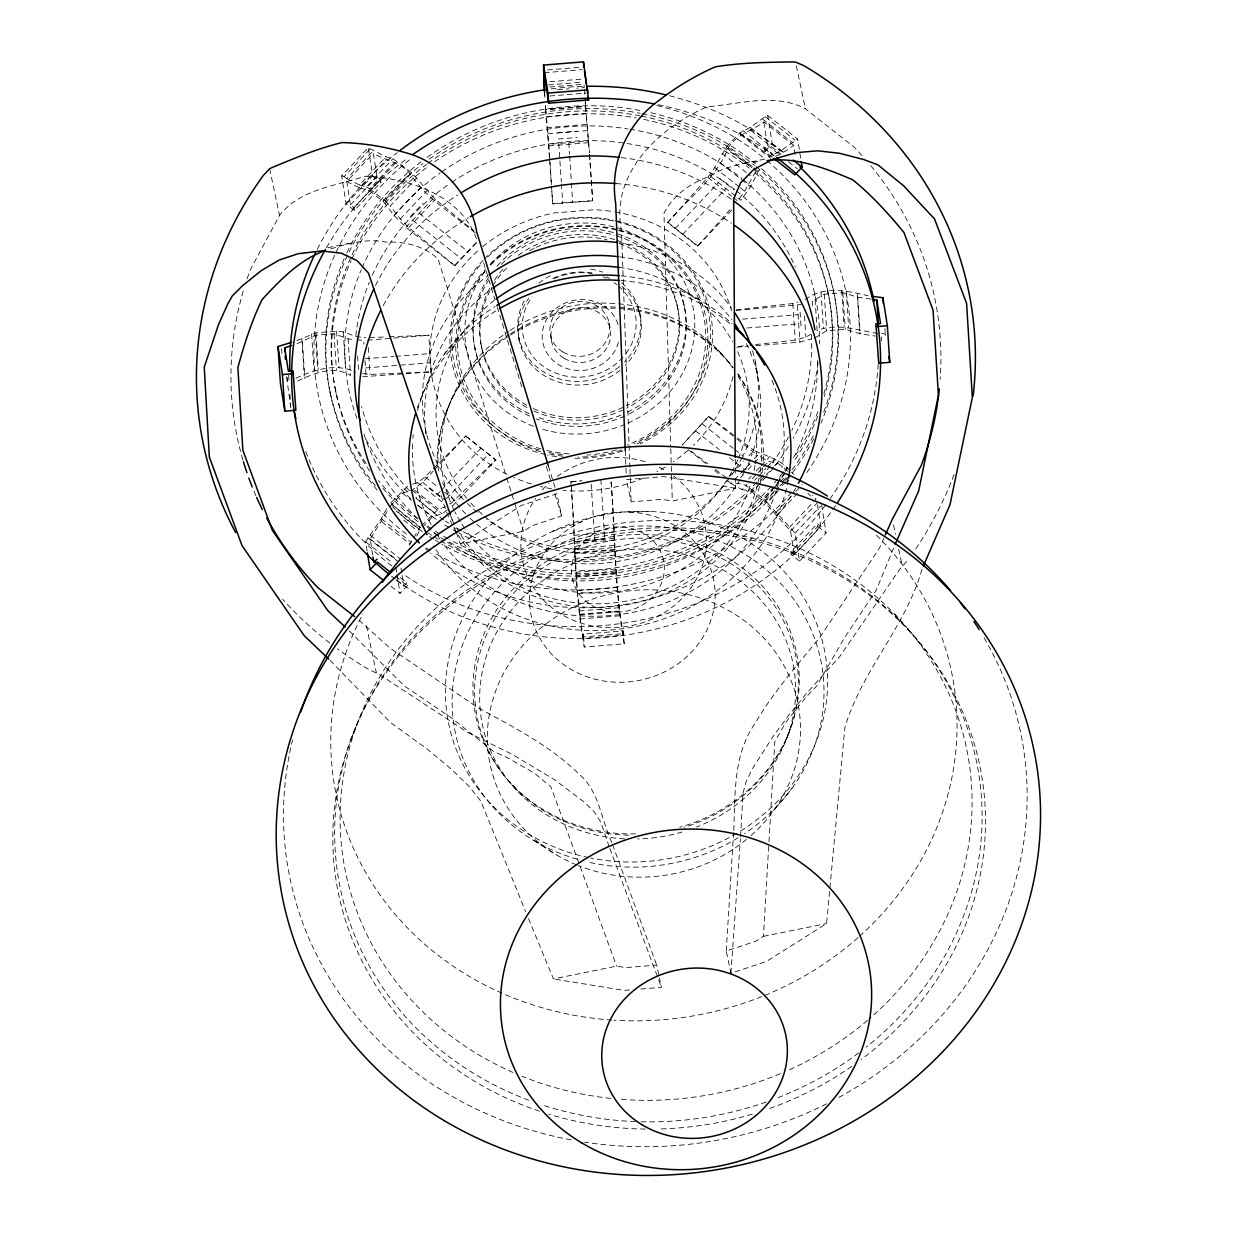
<?xml version="1.0" encoding="UTF-8"?>
<svg xmlns="http://www.w3.org/2000/svg" width="1237" height="1237" viewBox="0 0 1237 1237"><rect width="100%" height="100%" fill="white"/><g stroke="black" fill="none" stroke-linecap="round" stroke-linejoin="round"><path stroke-width="0.75" stroke-dasharray="5 3.75" d="M623.123 630.916L623.402 635.169L583.447 638.4L583.168 634.148L623.123 630.916L624.221 643.797L584.266 647.013C574.726 594.92 575.128 541.76 571.324 489.11M583.447 638.4C574.184 586.709 575.7 534.028 570.922 481.889L581.885 480.528M624.221 643.797C614.356 589.786 615.067 534.678 610.923 480.111M623.402 635.169C614.232 584.127 615.655 532.08 611.001 480.59M921.982 569.376C905.762 626.649 861.895 670.377 844.917 727.31L826.594 923.529L766.461 961.489L730.928 973.256L726.227 951.021L755.591 941.28L763.43 936.332L768.842 843.758M768.95 841.825L774.81 741.535L786.036 721.975L806.184 696.957L816.575 686.102L844.361 637.983L876.26 590.219L894.444 545.981M726.227 951.021L733.618 832.285M733.742 830.383C735.381 793.474 733 754.524 755.359 722.965C773.311 692.225 796.984 665.413 819.404 638.029L879.522 548.022L883.914 538.11M730.928 973.256L740.422 838.701M740.561 836.784L742.989 793.211L746.236 781.32L752.591 768.424L773.697 735.536L788.402 715.62L805.967 694.034L839.908 656.306L899.299 569.932L908.561 559.17M786.995 737.561L790.335 729.103M446.016 412.787L449.371 404.576M350.705 739.772L357.431 723.351M731.763 210.027L697.637 246.194L667.686 222.598L707.765 177.386L714.739 167.613L726.026 147.481L739.772 132.916L750.364 127.396L765.1 116.618L767.729 115.536L797.679 139.116L800.927 159.666M667.686 222.598C688.437 198.245 716.177 178.375 728.33 147.775C736.603 134.168 751.988 131.199 763.77 121.844L793.721 145.425L795.144 154.439M733.216 197.441L737.716 200.982L744.689 191.194L755.977 171.077M737.948 197.935L740.948 200.286L750.565 186.787L758.281 171.371L760.74 168.758M476.415 238.818C460.133 194.224 408.148 178.174 365.054 176.226C335.567 185.967 299.679 189.276 279.516 215.439L250.415 269.573A355.699 324.944 -9 0 0 246.596 280.397M367.126 551.068L365.642 541.744L381.243 518.659L387.459 507.232M372.754 555.274L370.172 539.038L388.449 509.366M409.184 545.254L420.224 526.962L390.273 503.366M416.714 536.038L420.07 529.869L396.118 510.989M773.62 810.606L792.067 788.124M444.315 354.076L462.916 332.521M697.637 246.194L731.438 207.971M475.425 232.973C452.804 214.109 426.425 198.585 409.926 173.474C400.185 162.032 385.619 160.563 373.311 153.342L377.022 176.783L380.501 179.52L380.95 182.287L354.385 210.445L346.113 203.919L341.675 175.917L368.239 147.76L385.929 156.805L393.026 158.753L411.735 172.84L435.362 199.373L473.864 231.072M341.675 175.917L344.164 176.597L370.713 148.44M344.164 176.597L346.87 178.731L373.419 150.574M354.385 210.445L353.952 207.677L350.458 204.925L346.747 181.499L373.311 153.342M346.87 178.731L359.379 184.947L385.929 156.805M346.747 181.499L359.859 188.024L386.423 159.867M346.113 203.919L372.677 175.778L368.239 147.76M359.379 184.947L366.461 186.911L393.026 158.753M350.458 204.925L377.022 176.783M366.461 186.911L369.677 188.782L396.227 160.624M359.859 188.024L369.446 190.668L396.01 162.511M353.952 207.677L380.501 179.52M476.461 242.823L454.783 265.785L405.952 227.33L394.139 215.547L383.362 201.616L409.926 173.474M369.677 188.782L385.171 200.997L411.735 172.84M454.783 265.785L408.798 227.515L400.262 218.995L390.212 206.022L416.776 177.881M394.139 215.547L420.704 187.39M400.262 218.995L426.811 190.838M410.452 216.552L423.039 203.208M405.952 227.33L432.502 199.172M408.798 227.515L435.362 199.373M454.706 265.321L476.384 242.359M391.526 502.052L408.519 485.445M390.134 506.273L402.458 493.192L412.137 490.192L422.652 482.337L433.151 471.204M434.465 469.813L465.885 435.965L425.141 476.972L417.534 482.646L412.122 484.332M675.186 228.505L718.481 182.597M437.635 494.135L440.264 491.352M441.563 489.96L480.93 448.227M682.669 234.396L725.964 188.503M772.321 157.207L764.837 151.316L764.389 148.548L767.481 145.27L763.77 121.844M764.837 151.316L772.166 143.538L767.729 115.536M446.433 498.635L488.429 454.134M421.477 525.632L438.47 509.041L447.469 506.242M422.544 527.24L432.409 516.788L442.088 513.788L449.603 508.175M739.772 132.916L769.723 156.496L780.3 150.991L797.679 139.116M465.885 435.965L495.913 460.025L452.603 505.933L449.603 503.567M396.35 580.168L403.834 586.075L406.927 582.797L399.443 576.89M391.047 586.261L400.03 593.343L407.36 585.565L406.927 582.797M708.739 416.374L682.267 444.995L708.739 416.374L735.938 436.8M730.031 475.889L732.551 473.214M737.608 467.849L743.932 461.154M749.003 455.788L754.06 450.423C766.785 456.515 780.655 459.051 790.335 471.096M728.129 481.131L731.098 483.466L751.014 462.344M754.338 458.834L757.647 455.309L768.564 461.432L777.377 462.932L789.902 472.797M742.339 472.07L749.885 464.061M740.453 477.652L742.989 474.962M748.045 469.612L753.101 464.246M754.369 462.901L761.961 454.86M748.663 479.059L751.199 476.369M756.255 471.003L760.044 466.983M761.312 465.653L770.156 456.267M731.098 483.466L741.999 489.574L747.055 484.224M752.127 478.858L762.239 468.127M763.507 466.797L768.564 461.432M754.585 480.327L757.121 477.652M758.389 476.307L765.966 468.266M767.234 466.921L774.826 458.881M741.999 489.574L750.813 491.089L755.884 485.724M760.941 480.373L764.729 476.338M765.997 475.008L773.589 466.967M774.841 465.622L777.377 462.932M735.396 483.002L743.607 484.409L748.261 487.038L763.77 499.238L772.63 489.852M773.883 488.522L778.939 483.157M780.207 481.812L785.263 476.461M817.425 504.789L820.858 526.405L794.293 554.563L790.582 531.137L764.729 502.052L778.645 487.301M779.913 485.971L783.701 481.935M784.969 480.605L790.026 475.24M821.646 504.943L826.084 532.946L799.519 561.103L795.082 533.101L767.203 502.593L777.315 491.878M784.907 483.822L788.711 479.801M775.614 512.845L794.587 492.743M795.839 491.398L802.164 484.703M776.094 515.922L797.602 493.13M789.438 527.364L815.987 499.222L812.23 495.264M790.582 531.137L817.147 502.98M795.082 533.101L820.378 506.289M799.519 561.103L791.247 554.593L790.814 551.826L817.363 523.668L820.858 526.405M791.247 554.593L817.812 526.436L817.363 523.668M450.515 503.969L495.836 459.561M775.707 156.171L780.794 154.053L793.721 145.425M460.334 544.017L521.38 505.485L556.897 493.718L561.598 515.953L532.235 525.694L523.483 531.214L460.334 544.017L454.737 527.55M805.086 299.632C823.347 285.546 847.732 290.865 868.173 295.767M871.095 299.199L857.72 297.189L842.861 292.705L824.29 294.205L812.214 301.472L812.585 307.24M755.482 344.566L795.221 340.113L805.875 337.175L810.699 334.284M814.611 338.057L826.687 330.789L845.258 329.289L860.117 333.774L875.394 336.062M296.834 340.608L315.899 332.861L336.588 331.191L343.252 331.872L356.333 336.665L365.75 337.639M297.081 343.747L315.481 335.258L334.052 333.758L348.107 338.923L355.034 339.634M295.859 378.306C314.028 369.739 336.077 362.704 355.467 372.059M297.7 380.919C314.229 373.466 333.031 364.791 350.504 375.507L348.107 338.923M600.254 515.504L604.707 513.989M552.939 531.183L581.73 521.612A92.991 84.951 -9 0 1 714.893 600.78A92.991 84.951 -9 0 1 570.334 668.97A92.991 84.951 -9 0 1 581.73 521.612M330.836 248.915C348.478 243.132 367.435 238.37 385.99 242.112C404.715 241.292 424.229 245.885 438.145 259.043L506.18 476.044M764.853 159.047C745.71 163.269 725.361 165.758 708.631 176.675C690.169 183.432 673.067 195.4 663.975 213.228L670.732 446.944M736.061 309.884L792.824 303.529L798.159 302.06M736.185 310.472L801.174 304.503M877.853 333.449C857.674 330.48 837.511 322.579 817.131 330.418L814.735 293.834M755.822 345.664L799.891 342.108L810.931 339.077M327.836 247.694L350.164 243.163M735.458 488.213L663.79 476.601L626.417 479.616L631.117 501.851L662.027 499.361L672.294 501.031L735.458 488.213L735.396 478.58M528.493 918.627L553.449 978.931L616.598 966.112L625.798 967.612L656.708 965.123L659.058 976.24M763.43 936.332L826.594 923.529M744.38 163.207L761.59 161.197M738.458 346.468L747.921 345.417M547.543 69.937L581.792 67.169M544.203 72.736L582.256 69.659M549.846 81.719L582.194 79.106M548.424 84.936L582.673 82.168M549.816 87.023L584.05 84.271L584.204 87.58L576.597 88.198M557.562 89.729L568.989 88.817M549.816 96.007L585.967 93.084M545.44 105.655L545.687 109.428L585.642 106.196L589.523 152.63M549.491 157.424L545.486 109.753L585.441 106.521L585.194 102.733M546.074 116.881L586.029 113.665L589.307 152.275M545.687 109.428L547.45 127.612L587.405 124.38M557.872 132.73L576.813 131.215M547.713 133.812L587.668 130.581M558.289 139.008L577.231 137.477M551.455 184.73L548.811 144.312L588.766 141.08M548.702 145.904L588.657 142.688M552.645 203.502L592.678 200.75L552.723 203.966L551.455 186.23M367.544 340.221L428.852 335.273L388.65 336.789M742.525 319.146L798.097 314.662M364.9 358.823L393.644 356.503M395.562 356.349L430.059 353.566M746.962 327.991L798.7 323.816M365.503 367.961L430.646 362.704M362.627 376.759L431.249 371.858L428.775 334.794M736.664 347.21L748.153 346.283M570.922 481.889L580.122 481.147M574.2 535.265L614.155 532.034M585.627 540.476L604.568 538.945M574.834 541.543L614.789 538.327M574.54 543.259L614.495 540.043M574.355 548.625L614.31 545.409M575.298 552.599L615.253 549.367M574.556 553.356L614.511 550.125M575.097 558.351L615.052 555.135M575.793 572.298L615.748 569.066M576.21 575.36L616.165 572.128M576.179 577.076L616.134 573.86M577.447 590.698L617.402 587.482M577.942 593.76L617.897 590.544M579.163 610.939L619.118 607.707M579.38 614.248L619.335 611.016M579.736 614.975L619.691 611.743M579.828 619.01L619.783 615.794M583.168 634.148L583.601 636.916L623.556 633.684M629.648 989.925L624.036 990.373L553.449 978.931M640.859 989.012L661.424 987.358L659.46 978.096M369.554 337.732L386.748 336.881M362.503 373.651L370.033 374.424L431.249 371.858M628.906 512.041L650.059 511.484M356.766 339.804L363.709 340.531L363.941 344.18M881.471 333.155L885.321 334.315L885.908 338.057M861.988 155.553A355.699 324.944 -9 0 0 854.102 147.11L805.411 108.763C774.965 92.698 739.339 104.109 706.93 106.877C659.105 127.72 609.996 173.474 621.5 230.917L629.896 467.261M609.192 846.726L600.749 822.064L594.394 812.121L584.761 802.473L554.887 779.913L511.221 753.828L466.906 731.979L380.501 675.17L367.745 668.877A390.273 356.534 -9 0 1 337.407 648.791M680.335 288.407L702.461 301.72M533.92 840.48L556.202 854.721M737.438 437.944L754.06 450.423M691.251 451.335L707.858 463.813M715.419 469.503L725.98 477.436M765.1 116.618L795.051 140.214M762.688 119.169L792.639 142.765M772.166 143.538L784.15 152.971M750.364 127.396L780.3 150.991M750.844 130.457L780.794 154.053M767.481 145.27L779.465 154.702M788.448 161.784L797.432 168.866M742.834 130.534L772.785 154.115M764.389 148.548L773.372 155.615M740.669 134.694L770.62 158.29M728.33 147.775L752.282 166.655M753.781 167.83L758.281 171.371M726.026 147.481L754.477 169.902M721.913 153.249L750.364 175.669M720.614 163.191L750.565 186.787M714.739 167.613L738.69 186.478M740.19 187.668L744.689 191.194M719.687 178.592L733.881 189.771M710.997 176.705L736.448 196.76M707.765 177.386L731.732 196.266M667.624 222.134L697.56 245.73M708.816 416.838L735.458 437.821M736.927 438.996L757.647 455.309M702.183 423.874L733.247 448.351M734.732 449.526L743.607 456.515M372.677 175.778L380.95 182.287M817.812 526.436L826.084 532.946M419.235 213.243L468.065 251.714M695.534 430.909L719.223 449.572M729.567 457.721L744.365 469.38M412.586 220.279L461.416 258.749M369.446 190.668L383.362 201.616M750.813 491.089L764.729 502.052M688.174 449.649L705.94 463.643M714.816 470.632L719.254 474.127M790.814 551.826L794.293 554.563M465.962 436.429L495.913 460.025M425.141 476.972L437.125 486.404M444.609 492.295L455.092 500.552M422.652 482.337L445.119 500.026M428.976 488.167L441.764 498.233M417.534 482.646L444.485 503.876M414.519 490.161L438.47 509.041M412.137 490.192L442.088 513.788M404.02 488.801L410.019 493.517M416.003 498.233L433.971 512.396M402.458 493.192L411.442 500.274M417.441 504.99L432.409 516.788M403.927 520.205L417.395 530.828M381.243 518.659L411.194 542.254M381.723 521.736L410.174 544.141M370.219 535.188L400.169 558.784M370.172 539.038L397.123 560.284M367.822 537.739L397.757 561.335M365.642 541.744L392.593 562.974M395.392 576.133L407.36 585.565M359.039 620.077L389.176 647.492L477.513 707.378C512.736 726.861 549.63 745.262 578.7 773.821C599.497 790.984 601.058 819.683 611.882 842.753M349.251 630.901L404.313 685.947L451.196 717.738L493.81 751.57L507.216 757.616L534.307 773.048L550.96 786.948L579.473 864.771M791.479 472.209L793.767 474.436M763.77 499.238L767.203 502.593M330.109 660.45L390.413 722.408L427.755 749.529L451.196 768.981L468.993 786.284L480.853 801.174L525.601 911.514M385.171 200.997L390.212 206.022M807.916 493.3L810.56 496.068M718.078 350.071L723.506 356.488M894.83 614.341L905.7 627.19M512.829 785.402L518.303 792.067M609.856 848.536L661.424 987.358M612.547 844.546L656.708 965.123M580.138 866.58L616.598 966.112M451.026 516.571L452.263 520.236M506.768 477.884L511.376 492.589M511.948 494.429L523.483 531.214M483.605 262.785L494.908 299.478M497.166 306.807L522.602 389.377M546.337 466.426L551.424 482.94M554.825 493.934L561.598 515.953M548.424 466.04L552.939 480.806M553.511 482.646L555.769 490.022M796.319 65.793L805.411 108.763M893.516 524.813L895.495 534.152M898.65 549.089L902.206 565.897M269.635 168.742L279.516 215.439M366.415 625.891L376.311 672.588M833.367 289.829L833.831 292.736M827.785 290.973L828.233 293.865M755.328 361.838L757.601 376.172M684.046 304.905L684.432 307.317M677.397 306.25L677.783 308.662M639.668 312.652L640.24 316.285M609.192 322.95L610.166 329.119M550.48 334.871L551.455 341.025M518.736 337.191L519.324 340.809M481.394 346.02L481.781 348.432M474.745 347.365L475.132 349.777M425.373 428.775L426.224 434.141M400.989 568.046L401.839 573.458M402.118 575.251L403.834 586.075M395.886 567.195L396.783 572.793M397.077 574.664L400.03 593.343M335.691 390.784L336.139 393.691M330.093 391.928L330.557 394.819M290.788 407.854L286.567 376.713M585.441 106.521L586.029 113.665M547.45 127.612L548.811 144.312M589.446 154.208L592.6 200.27M549.615 159.341L551.331 184.298M884.934 328.547L885.321 334.315M881.409 336.959L881.672 340.809M857.72 297.189L860.117 333.774M857.241 294.128L859.638 330.712M846.247 290.803L848.644 327.403M842.861 292.705L845.258 329.289M841.701 290.432L844.098 327.016M824.29 294.205L826.687 330.789M821.012 292.102L823.409 328.686M804.483 315.992L805.875 337.175M800.092 312.141L801.22 329.475M797.494 305.524L799.891 342.108M792.824 303.529L795.221 340.113M589.647 154.563L592.678 200.75M584.529 89.203L585.024 96.764M585.147 98.651L585.642 106.196M600.888 479.461L604.8 539.131M568.788 142.703L569.546 154.238M569.669 156.171L571.308 181.19M571.432 183.107L572.7 202.358M591.162 484.115L594.811 539.935M558.799 143.507L561.32 181.994M561.443 183.926L562.711 203.162M583.601 636.916L584.266 647.013M551.578 186.648L552.723 203.966M544.574 92.435L544.945 98.094M544.249 90.811L544.744 98.388M545.239 105.965L545.486 109.753M368.27 347.458L370.033 374.424M365.023 360.647L366.106 377.115M357.601 355.931L358.73 373.265M343.252 331.872L345.649 368.456M336.588 331.191L338.984 367.776M334.052 333.758L336.449 370.358M315.899 332.861L318.296 369.446M315.481 335.258L317.878 371.858M311.585 333.959L313.982 370.543M302.4 342L304.797 378.584M301.905 338.938L304.302 375.522M288.638 375.12L289.149 382.821M289.906 394.371L290.664 405.922M287.139 377.239L287.401 381.089M281.634 348.648L282.144 356.349M570.845 481.409L571.216 487.192M625.288 450.655L626.185 473.817M629.958 469.194L631.117 501.851M670.794 448.876L672.294 501.031M735.273 459.298L735.381 476.647M576.535 864.864A156.898 143.337 -9 0 1 512.056 659.398A156.898 143.337 -9 0 1 744.117 620.557A156.898 143.337 -9 0 1 750.828 835.686M746.499 839.366A156.898 143.337 -9 0 1 578.313 865.575M588.766 857.612A191.472 174.927 -9 0 1 469.179 606.285A191.472 174.927 -9 0 1 767.574 555.753A191.472 174.927 -9 0 1 738.535 832.254M736.896 833.228A191.472 174.927 -9 0 1 590.637 857.999M577.339 859.282A186.292 170.18 -9 0 1 478.812 612.64A186.292 170.18 -9 0 1 765.007 568.695A186.292 170.18 -9 0 1 744.55 833.614M738.025 837.758A186.292 170.18 -9 0 1 586.554 861.725M624.608 838.825A158.321 144.636 -9 0 1 495.511 634.457A158.321 144.636 -9 0 1 753.24 592.26A158.321 144.636 -9 0 1 696.493 827.058M682.221 831.96A158.321 144.636 -9 0 1 637.689 838.98M628.829 835.176A162.202 148.177 -9 0 1 491.166 625.025A162.202 148.177 -9 0 1 759.642 587.142A162.202 148.177 -9 0 1 683.999 827.383M635.617 833.862A163.5 149.368 -9 0 1 488.167 624.824A163.5 149.368 -9 0 1 760.616 584.235A163.5 149.368 -9 0 1 679.67 827.29M673.717 476.121A92.991 84.951 -9 0 1 686.999 592.894A92.991 84.951 -9 0 1 560.021 613.413A92.991 84.951 -9 0 1 535.698 498.434M542.409 489.898A92.991 84.951 -9 0 1 548.764 483.404M557.191 476.492A92.991 84.951 -9 0 1 647.477 462.437M659.336 467.292A92.991 84.951 -9 0 1 665.661 470.725M737.592 351.648A156.898 143.337 -9 0 1 738.504 458.077M737.747 459.839A156.898 143.337 -9 0 1 732.675 470.276M731.732 471.993A156.898 143.337 -9 0 1 483.698 515.613M482.291 514.391A156.898 143.337 -9 0 1 476.894 509.366M474.328 506.783A156.898 143.337 -9 0 1 467.895 499.671M466.674 498.202A156.898 143.337 -9 0 1 494.491 300.235M619.196 267.408A156.898 143.337 -9 0 1 732.536 341.567M788.216 479.925A191.472 174.927 -9 0 1 632.756 627.097A191.472 174.927 -9 0 1 433.568 545.904M417.317 408.117A191.472 174.927 -9 0 1 497.815 309.714M621.02 280.552A191.472 174.927 -9 0 1 731.825 325.13M771.95 380.238A186.292 170.18 -9 0 1 781.923 467.772M780.47 475.178A186.292 170.18 -9 0 1 779.14 480.683M778.661 482.507A186.292 170.18 -9 0 1 627.561 613.305A186.292 170.18 -9 0 1 440.96 540.507M439.893 538.945A186.292 170.18 -9 0 1 436.785 534.198M431.125 524.519A186.292 170.18 -9 0 1 412.756 440.156M412.88 438.315A186.292 170.18 -9 0 1 413.204 434.635M417.518 410.622A186.292 170.18 -9 0 1 495.078 306.482M621.144 275.82A186.292 170.18 -9 0 1 731.964 323.677M737.994 376.094A158.321 144.636 -9 0 1 755.25 463.736M754.957 465.622A158.321 144.636 -9 0 1 753.07 475.039M749.947 486.172A158.321 144.636 -9 0 1 620.495 591.07A158.321 144.636 -9 0 1 465.715 529.745M464.602 528.168A158.321 144.636 -9 0 1 461.416 523.344M460.411 521.705A158.321 144.636 -9 0 1 454.876 511.747M454.041 510.046A158.321 144.636 -9 0 1 508.531 331.392M510.092 330.372A158.321 144.636 -9 0 1 732.814 368.007M760.77 467.184A162.202 148.177 -9 0 1 759.379 476.4M759.023 478.24A162.202 148.177 -9 0 1 757.802 483.729M757.338 485.553A162.202 148.177 -9 0 1 623.556 601.553A162.202 148.177 -9 0 1 459.963 533.58M458.958 531.987A162.202 148.177 -9 0 1 455.17 525.57M454.288 523.962A162.202 148.177 -9 0 1 450.175 515.659M438.486 471.111A162.202 148.177 -9 0 1 509.056 334.701M510.665 333.665A162.202 148.177 -9 0 1 733.232 367.745M737.669 373.868A162.202 148.177 -9 0 1 761.312 461.679M762.672 467.849A163.5 149.368 -9 0 1 761.373 477.142M761.049 478.997A163.5 149.368 -9 0 1 759.889 484.548M759.456 486.388A163.5 149.368 -9 0 1 619.118 605.898A163.5 149.368 -9 0 1 453.5 526.931M452.618 525.292A163.5 149.368 -9 0 1 449.356 518.566M448.583 516.865A163.5 149.368 -9 0 1 440.418 492.017M437.125 466.179A163.5 149.368 -9 0 1 508.716 336.155M510.34 335.119A163.5 149.368 -9 0 1 732.335 366.461M738.072 374.084A163.5 149.368 -9 0 1 762.997 464.153M733.031 376.465A153.635 140.353 -9 0 1 693.369 445.32M687.911 450.376A153.635 140.353 -9 0 1 673.237 461.865M665.29 467.014A153.635 140.353 -9 0 1 657.033 471.684M643.364 478.131A153.635 140.353 -9 0 1 562.881 490.223M551.532 488.723A153.635 140.353 -9 0 1 540.383 486.45M531.353 483.992A153.635 140.353 -9 0 1 513.788 477.482M507.031 474.312A153.635 140.353 -9 0 1 479.925 249.008M482.77 246.627A153.635 140.353 -9 0 1 554.145 212.965L594.1 209.733A153.635 140.353 -9 0 1 613.026 211.573M614.913 211.883A153.635 140.353 -9 0 1 731.562 310.889M617.34 227.886A115.227 105.269 -9 0 1 694.668 320.986A115.227 105.269 -9 0 1 626.68 423.657M624.963 424.384A115.227 105.269 -9 0 1 542.208 429.208M533.487 426.286A115.227 105.269 -9 0 1 484.517 271.908M490.084 264.842A115.227 105.269 -9 0 1 613.799 226.912M615.036 220.557A131.539 120.175 -9 0 1 711.816 322.022A131.539 120.175 -9 0 1 640.349 443.789M622.752 450.964A131.539 120.175 -9 0 1 571.927 458.138M556.805 456.731A131.539 120.175 -9 0 1 547.45 455.015M545.61 454.597A131.539 120.175 -9 0 1 483.018 260.419M484.301 259.074A131.539 120.175 -9 0 1 613.181 220.171M487.672 256.987A129.622 118.412 -9 0 1 686.721 265.507A129.622 118.412 -9 0 1 634.256 443.495M616.552 449.897A129.622 118.412 -9 0 1 586.926 455.092M562.572 454.613A129.622 118.412 -9 0 1 547.775 452.216M538.806 449.928A129.622 118.412 -9 0 1 482.322 262.584M619.335 229.989A126.329 115.397 -9 0 1 707.518 329.444A126.329 115.397 -9 0 1 636.947 443.928M621.67 450.036A126.329 115.397 -9 0 1 578.328 457.041M563.252 456.206A126.329 115.397 -9 0 1 548.006 453.623M540.631 451.706A126.329 115.397 -9 0 1 485.569 269.125M490.795 263.682A126.329 115.397 -9 0 1 617.479 229.525M618.593 230.592A124.411 113.649 -9 0 1 705.708 332.892A124.411 113.649 -9 0 1 627.205 445.026M569.051 453.886A124.411 113.649 -9 0 1 546.507 450.392M541.079 448.938A124.411 113.649 -9 0 1 485.631 270.532M490.687 265.089A124.411 113.649 -9 0 1 616.768 230.144M622.134 286.458A61.711 56.376 -9 0 1 625.257 365.472M620.124 370.188A61.711 56.376 -9 0 1 538.915 371.858A61.711 56.376 -9 0 1 528.771 298.21M552.846 278.449A61.711 56.376 -9 0 1 593.002 273.037M606.517 276.98A61.711 56.376 -9 0 1 609.702 278.418M618.454 342.123A38.718 35.378 -9 0 1 559.155 364.992A38.718 35.378 -9 0 1 558.691 306.575A38.718 35.378 -9 0 1 618.33 325.594M621.562 282.825A61.711 56.376 -9 0 1 624.67 361.853M619.551 366.554A61.711 56.376 -9 0 1 539.873 369.384A61.711 56.376 -9 0 1 526.05 297.761M538.853 283.288A61.711 56.376 -9 0 1 550.681 275.588M590.668 269.125A61.711 56.376 -9 0 1 602.651 272.094M618.376 285.994A57.057 52.124 -9 0 1 624.206 355.777M623.031 357.153A57.057 52.124 -9 0 1 545.038 367.59A57.057 52.124 -9 0 1 532.034 296.865M554.3 278.588A57.057 52.124 -9 0 1 592.446 273.779M602.991 276.841A57.057 52.124 -9 0 1 606.331 278.294M614.109 282.747A57.057 52.124 -9 0 1 616.985 284.866M616.335 235.772A106.799 97.568 -9 0 1 686.226 320.8A106.799 97.568 -9 0 1 626.386 415.276M624.731 416.034A106.799 97.568 -9 0 1 536.332 418.941M529.622 416.096A106.799 97.568 -9 0 1 488.29 280.737M501.387 264.331A106.799 97.568 -9 0 1 614.588 235.262M619.32 243.473A100.011 91.368 -9 0 1 679.5 322.208A100.011 91.368 -9 0 1 626.726 408.133M623.433 409.756A100.011 91.368 -9 0 1 533.472 410.839M526.977 407.591A100.011 91.368 -9 0 1 491.909 287.386M492.883 285.747A100.011 91.368 -9 0 1 508.948 265.862M529.56 250.709A100.011 91.368 -9 0 1 534.477 248.127M536.131 247.338A100.011 91.368 -9 0 1 607.073 239.777M617.68 233.917A106.799 97.568 -9 0 1 685.886 319.239A106.799 97.568 -9 0 1 625.999 412.864M620.959 415.091A106.799 97.568 -9 0 1 535.961 416.529M529.235 413.684A106.799 97.568 -9 0 1 488.955 276.732M497.058 266.187A106.799 97.568 -9 0 1 614.217 232.85M617.217 240.442A100.011 91.368 -9 0 1 679.082 318.945A100.011 91.368 -9 0 1 626.355 405.721M623.046 407.344A100.011 91.368 -9 0 1 533.085 408.426M526.591 405.179A100.011 91.368 -9 0 1 490.579 286.644M494.537 280.103A100.011 91.368 -9 0 1 503.49 268.63M518.303 255.301A100.011 91.368 -9 0 1 615.485 239.854M835.532 505.593A295.071 269.558 -9 0 1 396.891 580.261M395.345 579.102A295.071 269.558 -9 0 1 390.722 575.545M326.475 247.647A295.071 269.558 -9 0 1 408.071 157.857M658.362 104.743A295.071 269.558 -9 0 1 775.29 156.604M878.193 364.296A295.071 269.558 -9 0 1 830.367 498.387M825.914 504.526A295.071 269.558 -9 0 1 402.906 573.968M391.897 565.958A295.071 269.558 -9 0 1 304.503 448.15M317.275 249.255A295.071 269.558 -9 0 1 397.108 152.692M551.13 88.925A295.071 269.558 -9 0 1 583.988 86.374M669.464 95.744A295.071 269.558 -9 0 1 784.119 153.017M766.878 160.563A268.8 245.56 -9 0 1 805.519 474.374M791.742 492.032A268.8 245.56 -9 0 1 433.522 552.413M430.275 550.496A268.8 245.56 -9 0 1 425.389 547.465M406.478 534.214A268.8 245.56 -9 0 1 410.854 158.831M656.878 105.532A268.8 245.56 -9 0 1 765.409 159.341M756.023 166.578A256.817 234.613 -9 0 1 820.935 423.131M813.652 438.764A256.817 234.613 -9 0 1 791.154 474.529M790.01 476.013A256.817 234.613 -9 0 1 786.5 480.466M785.294 481.935A256.817 234.613 -9 0 1 780.377 487.749M779.109 489.187A256.817 234.613 -9 0 1 441.887 544.11M438.625 542.208A256.817 234.613 -9 0 1 435.316 540.198M433.661 539.162A256.817 234.613 -9 0 1 428.744 536.008M422.312 531.616A256.817 234.613 -9 0 1 392.593 506.814M377.13 490.053A256.817 234.613 -9 0 1 423.069 163.578M429.162 159.125A256.817 234.613 -9 0 1 640.178 113.294M642.049 113.665A256.817 234.613 -9 0 1 754.524 165.356M755.08 172.948A251.111 229.402 -9 0 1 824.399 396.52M817.672 416.328A251.111 229.402 -9 0 1 793.133 462.452M785.263 473.261A251.111 229.402 -9 0 1 781.707 477.729M780.501 479.214A251.111 229.402 -9 0 1 775.522 485.059M774.254 486.497A251.111 229.402 -9 0 1 448.428 541.59M438.578 535.822A251.111 229.402 -9 0 1 432.161 531.74M418.183 521.782A251.111 229.402 -9 0 1 381.352 486.404M369.724 471.096A251.111 229.402 -9 0 1 351.184 260.636M351.988 258.873A251.111 229.402 -9 0 1 428.389 166.253M434.558 161.831A251.111 229.402 -9 0 1 636.235 117.932M643.781 119.386A251.111 229.402 -9 0 1 749.205 168.124M761.482 168.696A256.817 234.613 -9 0 1 822.62 414.967M813.204 435.857A256.817 234.613 -9 0 1 791.819 470.122M786.036 477.559A256.817 234.613 -9 0 1 782.402 481.951M774.795 490.532A256.817 234.613 -9 0 1 441.423 541.203M438.161 539.301A256.817 234.613 -9 0 1 433.197 536.27M431.558 535.234A256.817 234.613 -9 0 1 428.28 533.101M420.255 527.58A256.817 234.613 -9 0 1 390.768 502.578M375.445 485.677A256.817 234.613 -9 0 1 346.066 254.528M346.87 252.796A256.817 234.613 -9 0 1 421.121 161.8M427.167 157.331A256.817 234.613 -9 0 1 643.456 111.129M650.894 112.737A256.817 234.613 -9 0 1 755.575 163.671M753.163 168.82A251.111 229.402 -9 0 1 823.935 393.629M817.904 411.658A251.111 229.402 -9 0 1 793.767 457.937M787.088 467.339A251.111 229.402 -9 0 1 784.799 470.354M783.624 471.854A251.111 229.402 -9 0 1 778.815 477.791M777.578 479.245A251.111 229.402 -9 0 1 772.506 485.028M771.192 486.45A251.111 229.402 -9 0 1 449.649 539.61M447.964 538.683A251.111 229.402 -9 0 1 441.362 534.894M439.738 533.92A251.111 229.402 -9 0 1 433.29 529.884M431.698 528.833A251.111 229.402 -9 0 1 425.404 524.534M417.719 518.875A251.111 229.402 -9 0 1 378.46 480.513M366.044 463.442A251.111 229.402 -9 0 1 426.409 164.475M427.925 163.346A251.111 229.402 -9 0 1 639.56 115.737M641.446 116.108A251.111 229.402 -9 0 1 751.709 167.613M811.441 334.748A228.922 209.13 -9 0 1 791.85 430.368M788.448 437.109A228.922 209.13 -9 0 1 772.476 462.839M770.234 465.87A228.922 209.13 -9 0 1 764.358 473.369M763.121 474.853A228.922 209.13 -9 0 1 758.08 480.683M756.781 482.121A228.922 209.13 -9 0 1 463.303 531.74M461.664 530.859A228.922 209.13 -9 0 1 455.247 527.178M448.768 523.174A228.922 209.13 -9 0 1 445.567 521.086M443.99 520.019A228.922 209.13 -9 0 1 415.926 497.305M409.292 490.641A228.922 209.13 -9 0 1 361.575 406.757M355.854 335.675A228.922 209.13 -9 0 1 369.306 282.222M372.229 275.356A228.922 209.13 -9 0 1 450.16 183.37M451.737 182.303A228.922 209.13 -9 0 1 734.809 189.632M736.293 190.823A228.922 209.13 -9 0 1 795.329 267.006M818.074 362.565A237.906 217.341 -9 0 1 793.18 438.238M788.371 446.48A237.906 217.341 -9 0 1 767.388 475.317M766.151 476.74A237.906 217.341 -9 0 1 761.126 482.337M759.827 483.713A237.906 217.341 -9 0 1 458.942 533.085M457.288 532.204A237.906 217.341 -9 0 1 450.794 528.539M449.186 527.596A237.906 217.341 -9 0 1 442.676 523.576M436.274 519.324A237.906 217.341 -9 0 1 417.982 505.299M410.885 498.959A237.906 217.341 -9 0 1 365.193 437.743M356.936 418.415A237.906 217.341 -9 0 1 361.235 269.728M361.977 268.012A237.906 217.341 -9 0 1 440.202 172.871M441.764 171.773A237.906 217.341 -9 0 1 627.886 128.895M629.803 129.189A237.906 217.341 -9 0 1 741.968 178.592M743.452 179.798A237.906 217.341 -9 0 1 819.528 343.7M817.657 360.369A232.046 211.975 -9 0 1 793.211 458.123M787.474 468.127A232.046 211.975 -9 0 1 785.449 471.39M784.413 473.013A232.046 211.975 -9 0 1 781.227 477.807M777.918 482.492A232.046 211.975 -9 0 1 775.723 485.476M774.609 486.961A232.046 211.975 -9 0 1 446.572 541.543M444.964 540.461A232.046 211.975 -9 0 1 426.471 526.405M417.89 518.751A232.046 211.975 -9 0 1 363.601 433.027M375.476 285.561A232.046 211.975 -9 0 1 457.69 194.967M621.283 157.594A232.046 211.975 -9 0 1 731.995 199.745M795.623 488.352A232.046 211.975 -9 0 1 430.723 553.279M429.254 552.027A232.046 211.975 -9 0 1 423.533 546.909M383.238 305.616A232.046 211.975 -9 0 1 468.56 217.774M616.15 183.555A232.046 211.975 -9 0 1 731.484 223.279M752.498 350.72A168.371 153.805 -9 0 1 743.236 455.324M742.386 457.01A168.371 153.805 -9 0 1 735.876 468.607M734.871 470.215A168.371 153.805 -9 0 1 730.65 476.523M729.536 478.07A168.371 153.805 -9 0 1 486.574 519.184M477.374 512.288A168.371 153.805 -9 0 1 467.385 503.505M463.411 499.532A168.371 153.805 -9 0 1 487.625 275.975M619.32 242.746A168.371 153.805 -9 0 1 731.67 308.307M746.359 343.484A168.371 153.805 -9 0 1 751.431 455.912M750.086 459.375A168.371 153.805 -9 0 1 745.509 469.658M744.659 471.343A168.371 153.805 -9 0 1 741.071 478.039M740.113 479.693A168.371 153.805 -9 0 1 469.658 517.839M465.684 513.881A168.371 153.805 -9 0 1 442.398 482.523M425.992 433.708A168.371 153.805 -9 0 1 491.414 289.211M619.691 256.832A168.371 153.805 -9 0 1 731.732 319.625M876.569 535.234A313.796 286.675 -9 0 1 859.39 936.394M857.937 937.692A313.796 286.675 -9 0 1 763.554 995.878M761.791 996.589A313.796 286.675 -9 0 1 613.985 1020.185M612.052 1020.061A313.796 286.675 -9 0 1 362.905 613.923M984.126 637.828A372.584 340.376 -9 0 1 836.815 1098.518M826.563 1103.852A372.584 340.376 -9 0 1 584.606 1142.168M571.2 1139.896A372.584 340.376 -9 0 1 292.581 739.896M512.999 1072.479A316.641 289.272 -9 0 1 393.598 655.718A316.641 289.272 -9 0 1 862.328 585.457A316.641 289.272 -9 0 1 868.962 1019.118M867.524 1020.37A316.641 289.272 -9 0 1 787.381 1070.654M780.361 1073.67A316.641 289.272 -9 0 1 618.454 1099.121M610.815 1098.394A316.641 289.272 -9 0 1 521.89 1076.236M528.833 1100.25A324.403 296.354 -9 0 1 385.094 672.603A324.403 296.354 -9 0 1 871.822 596.033A324.403 296.354 -9 0 1 866.116 1047.198M858.679 1052.934A324.403 296.354 -9 0 1 775.305 1098.688M766.244 1101.997A324.403 296.354 -9 0 1 641.122 1121.758M635.416 1121.572A324.403 296.354 -9 0 1 541.59 1104.734M539.579 1111.243A327.016 298.735 -9 0 1 381.151 679.979A327.016 298.735 -9 0 1 876.167 600.502A327.016 298.735 -9 0 1 861.06 1059.63M851.767 1066.34A327.016 298.735 -9 0 1 766.847 1109.45M752.328 1114.135A327.016 298.735 -9 0 1 658.672 1128.994M645.405 1129.072A327.016 298.735 -9 0 1 548.826 1114.197M954.036 474.575A390.273 356.534 -9 0 1 915.21 549.676M329.753 643.024A390.273 356.534 -9 0 1 282.577 599.203M255.904 495.728A355.699 324.944 -9 0 1 252.936 488.708M242.9 459.948A355.699 324.944 -9 0 1 243.72 289.551M870.848 165.804A355.699 324.944 -9 0 1 940.151 379.419M591.951 605.434A46.496 42.475 -9 0 0 664.223 571.339A46.496 42.475 -9 0 0 597.657 531.755A46.496 42.475 -9 0 0 591.951 605.434M564.057 358.22A29.966 27.369 -9 0 0 610.645 336.248A29.966 27.369 -9 0 0 567.737 310.75A29.966 27.369 -9 0 0 564.057 358.22M563.082 352.066A29.966 27.369 -9 0 0 609.655 330.093A29.966 27.369 -9 0 0 566.762 304.58A29.966 27.369 -9 0 0 563.082 352.066"/><path stroke-width="1.5" d="M544.574 92.435L544.203 72.736L548.64 103.181L588.596 99.965L583.493 61.85L543.538 65.082L544.249 90.811M583.493 61.85L583.694 67.014M923.374 565.958L949.97 504.804L972.344 397.448L966.607 303.421L934.538 218.964L903.536 185.736L877.945 164.877L863.72 159.527L839.506 153.28L817.796 150.806L796.473 152.63L772.275 159.496L753.519 169.655L740.561 182.937L733.634 199.111L735.257 457.381M895.201 544.203L918.674 490.888L938.419 395.237L933.054 310.224L903.938 232.463A234.613 63.52 60.1 0 0 852.772 179.829C825.991 168.433 797.03 156.852 767.342 160.532M885.367 534.817L892.325 519.2L921.426 465.081A355.699 324.944 -9 0 0 939.331 388.835M376.976 559.201L373.883 562.479L373.033 557.067M383.563 580.369L370.079 569.747L377.409 561.969L390.892 572.592M801.22 161.521L802.117 167.134L794.772 174.896L773.821 158.382M291.762 345.494L284.68 347.829L288.391 371.27L293.03 370.884L295.875 410.251L284.835 411.132L280.397 383.13L278 346.546L291.762 342.278M323.816 251.003C298.828 260.497 279.778 280.428 262.043 299.663A234.613 55.263 -83.3 0 0 237.891 367.575L242.869 450.237L272.356 530.348L327.898 610.738L345.138 626.989M543.538 65.082L547.976 93.084L587.931 89.853M278 346.546L282.438 374.548L293.478 373.651M876.322 326.63L887.362 325.733L889.759 362.333L878.718 363.214L875.889 323.862L880.528 323.491L876.817 300.05L872.997 299.478M871.822 296.308L882.924 297.73L887.362 325.733M793.133 160.052L802.117 167.134M354.617 616.583L317.739 587.529A355.699 324.944 -9 0 1 266.682 517.916M328.733 659.105L304.302 635.772L242.019 545.594L209.331 457.041L204.244 367.111L218.485 324.697L227.871 303.745L232.355 295.844L242.761 285.484L261.394 270.547L279.098 260.079L298.055 253.74L321.62 250.91L341.443 253.245L357.153 260.713L368.502 273.176L450.407 514.747M548.424 466.04L476.678 231.767C470.23 194.178 441.81 161.923 404.576 152.414C384.259 146.554 363.261 143.121 342.108 142.564C318.249 148.301 295.535 157.81 272.944 167.181L269.635 168.742L263.28 175.484A390.273 356.534 -9 0 0 235.648 532.544M888.862 356.72L889.759 362.333M584.452 71.313L586.446 83.93M587.018 87.533L587.869 92.945M588.147 97.197L588.596 99.965M367.42 552.939L370.079 569.747M882.924 297.73L883.295 303.513M876.817 300.05L878.456 325.084M547.976 93.084L548.64 103.181M284.68 347.829L284.927 351.679M285.175 355.545L285.438 359.395M282.438 374.548L284.835 411.132M625.288 450.655L615.717 203.564C609.315 164.645 626.231 124.04 658.254 100.955C675.804 87.44 694.838 75.874 715.11 66.906C740.406 62.654 766.151 62.314 791.742 61.943L795.53 62.066L804.096 65.777A390.273 356.534 -9 0 1 973.132 395.933M496.022 299.076A156.898 143.337 -9 0 1 619.196 267.408M734.701 327.635A191.472 174.927 -9 0 1 788.557 478.023M427.105 534.662A191.472 174.927 -9 0 1 415.57 413.668M499.454 308.724A191.472 174.927 -9 0 1 619.118 280.412M496.717 305.446A186.292 170.18 -9 0 1 619.211 275.665M734.747 326.305A186.292 170.18 -9 0 1 743.932 335.876M746.421 338.752A186.292 170.18 -9 0 1 754.585 349.251M756.766 352.359A186.292 170.18 -9 0 1 764.636 365.162M776.851 157.779A295.071 269.558 -9 0 1 837.65 502.392M389.191 574.324A295.071 269.558 -9 0 1 325.517 249.333M412.71 154.563A295.071 269.558 -9 0 1 654.605 103.985M295.89 418.817A295.071 269.558 -9 0 1 293.973 409.555M289.845 371.564A295.071 269.558 -9 0 1 315.574 252.704M400.092 150.388A295.071 269.558 -9 0 1 547.295 89.435M587.838 86.296A295.071 269.558 -9 0 1 665.784 94.847M799.937 167.088A295.071 269.558 -9 0 1 874.08 301.519M359.998 420.116A232.046 211.975 -9 0 1 373.821 289.01M460.984 192.91A232.046 211.975 -9 0 1 619.412 157.377M733.572 200.889A232.046 211.975 -9 0 1 814.889 329.784M734.67 225.49A232.046 211.975 -9 0 1 798.375 483.296M419.405 542.981A232.046 211.975 -9 0 1 380.579 310.719M470.246 216.784A232.046 211.975 -9 0 1 616.15 183.555M489.141 274.861A168.371 153.805 -9 0 1 617.433 242.498M734.84 312.93A168.371 153.805 -9 0 1 750.735 345.216M492.96 288.113A168.371 153.805 -9 0 1 617.804 256.616M735.025 324.171A168.371 153.805 -9 0 1 738.133 328.826M382.248 582.395A313.796 286.675 -9 0 1 827.46 496.037M300.668 712.141A372.584 340.376 -9 0 1 590.899 471.251A372.584 340.376 -9 0 1 950.557 590.59M960.36 602.651A372.584 340.376 -9 0 1 965.046 608.851M973.952 621.531A372.584 340.376 -9 0 1 979.178 629.633M262.337 509.52A355.699 324.944 -9 0 1 256.678 497.475M252.224 486.945A355.699 324.944 -9 0 1 248.823 478.023M246.921 472.627A355.699 324.944 -9 0 1 243.442 461.772M582.055 1143.081A185.983 169.917 -9 0 0 871.173 1006.702A185.983 169.917 -9 0 0 604.862 848.35A185.983 169.917 -9 0 0 582.055 1143.081M444.299 1120.676A382.96 349.839 -9 0 0 1039.59 839.861A382.96 349.839 -9 0 0 491.244 513.819A382.96 349.839 -9 0 0 444.299 1120.676M642.575 1125.082A92.991 84.951 -9 0 0 787.134 1056.877A92.991 84.951 -9 0 0 653.971 977.709A92.991 84.951 -9 0 0 642.575 1125.082"/></g></svg>
